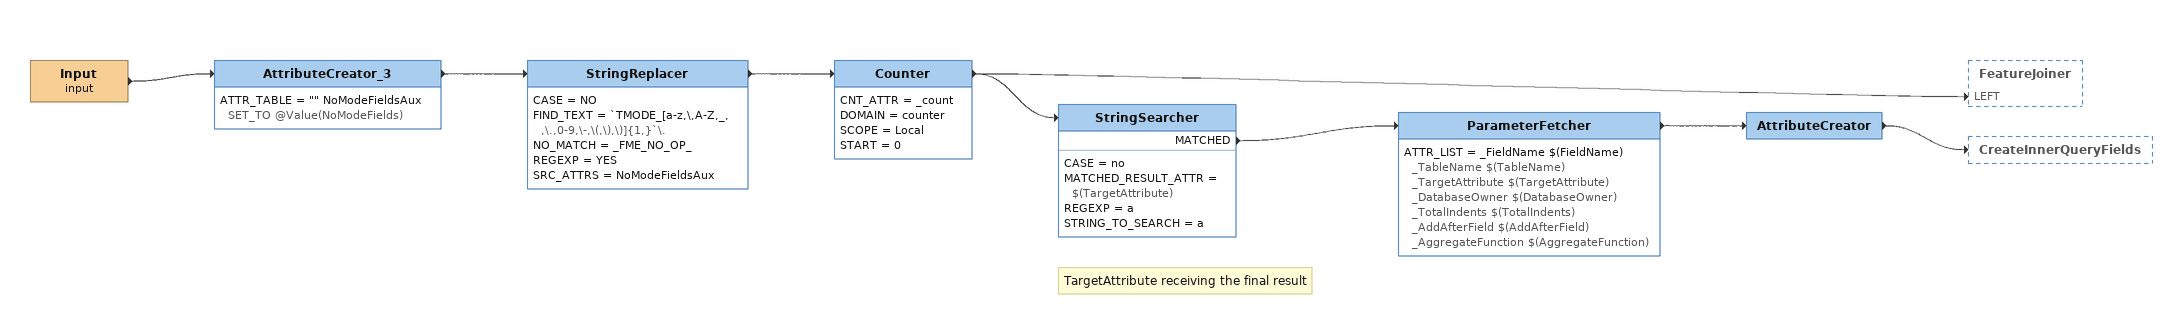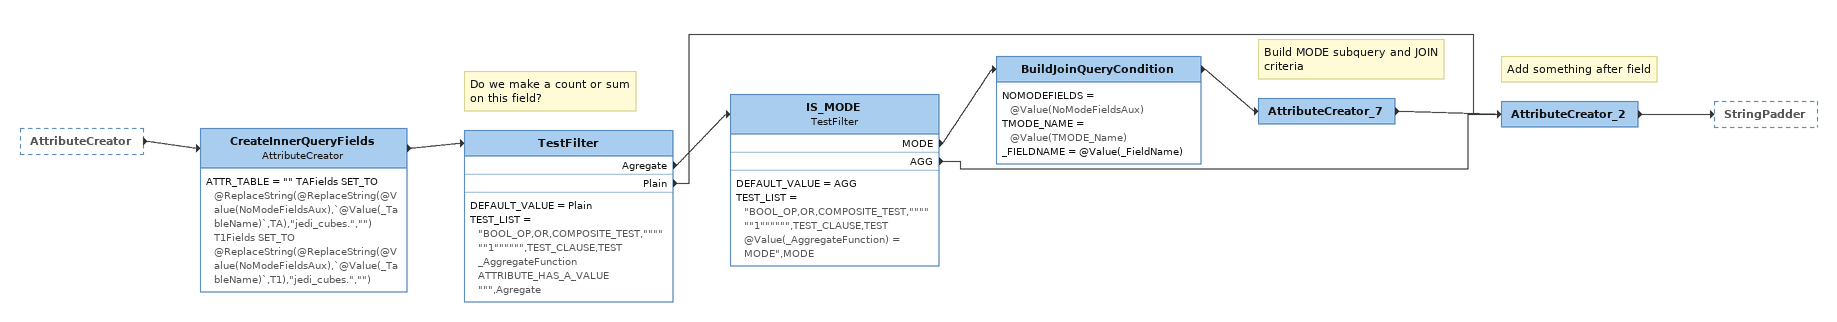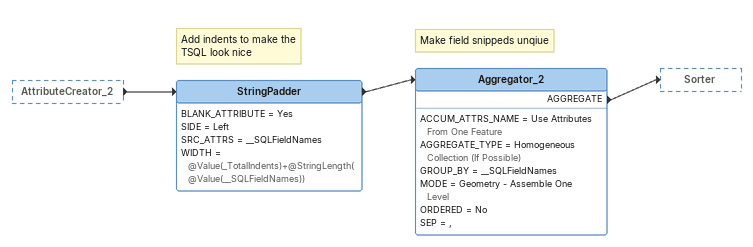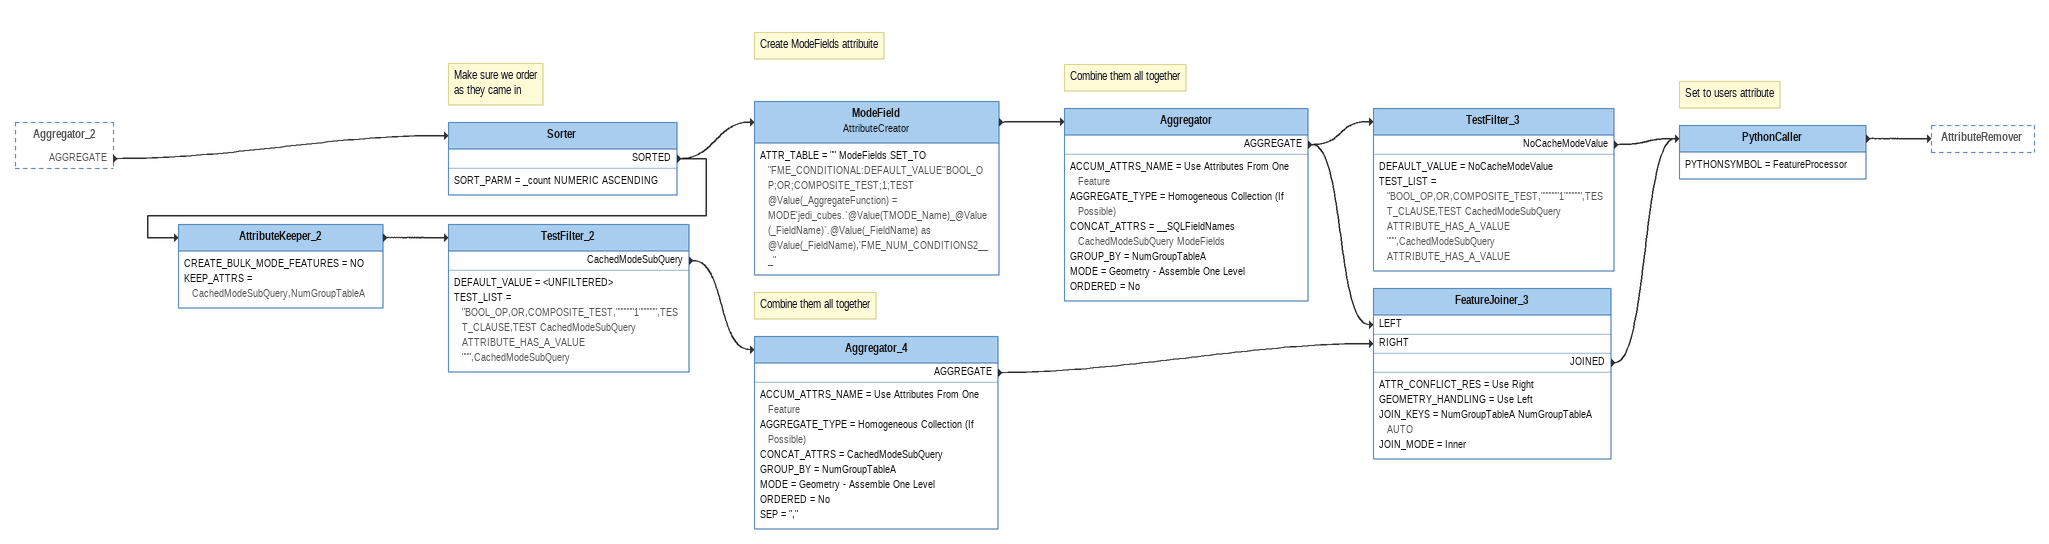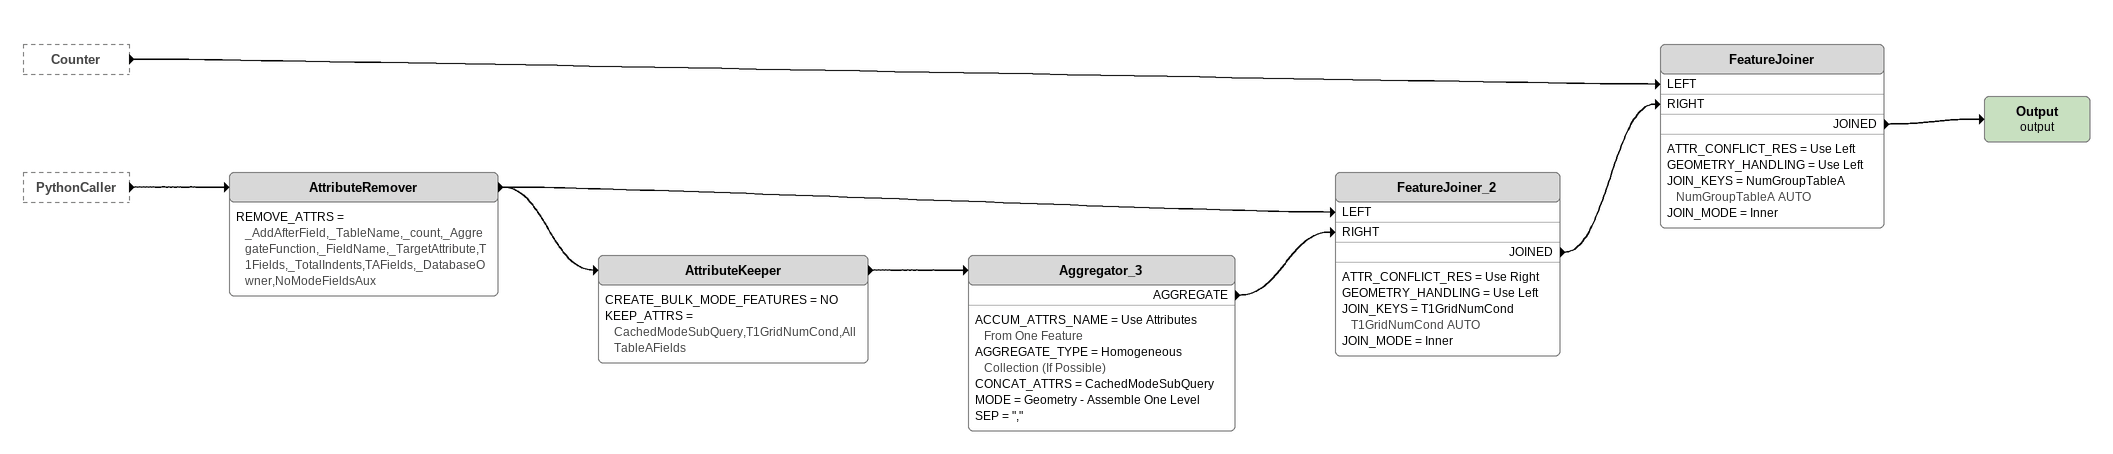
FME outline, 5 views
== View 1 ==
Input (input)
    -> AttributeCreator_3
AttributeCreator_3
    ATTR_TABLE = "" NoModeFieldsAux SET_TO @Value(NoModeFields)
    -> StringReplacer
StringReplacer
    CASE = NO
    FIND_TEXT = `TMODE_[a-z,\,A-Z,_, ,\.,0-9,\-,\(,\),\)]{1,}`\.
    NO_MATCH = _FME_NO_OP_
    REGEXP = YES
    SRC_ATTRS = NoModeFieldsAux
    -> Counter
Counter
    CNT_ATTR = _count
    DOMAIN = counter
    SCOPE = Local
    START = 0
    -> StringSearcher
    -> FeatureJoiner [LEFT]
Note: TargetAttribute receiving the final result
StringSearcher
    CASE = no
    MATCHED_RESULT_ATTR = $(TargetAttribute)
    REGEXP = a
    STRING_TO_SEARCH = a
    MATCHED -> ParameterFetcher
ParameterFetcher
    ATTR_LIST = _FieldName $(FieldName) _TableName $(TableName) _TargetAttribute $(TargetAttribute) _DatabaseOwner $(DatabaseOwner) _TotalIndents $(TotalIndents) _AddAfterField $(AddAfterField) _AggregateFunction $(AggregateFunction)
    -> AttributeCreator
AttributeCreator
    -> CreateInnerQueryFields

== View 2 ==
AttributeCreator [outside]
    -> CreateInnerQueryFields
CreateInnerQueryFields: AttributeCreator
    ATTR_TABLE = "" TAFields SET_TO @ReplaceString(@ReplaceString(@Value(NoModeFieldsAux),`@Value(_TableName)`,TA),"jedi_cubes.","")  T1Fields SET_TO @ReplaceString(@ReplaceString(@Value(NoModeFieldsAux),`@Value(_TableName)`,T1),"jedi_cubes.","")
    -> TestFilter
Note: Do we make a count or sum / on this field?
TestFilter
    DEFAULT_VALUE = Plain
    TEST_LIST = "BOOL_OP,OR,COMPOSITE_TEST,""""""1"""""",TEST_CLAUSE,TEST _AggregateFunction ATTRIBUTE_HAS_A_VALUE """,Agregate
    Agregate -> IS_MODE
    Plain -> AttributeCreator_2
IS_MODE: TestFilter
    DEFAULT_VALUE = AGG
    TEST_LIST = "BOOL_OP,OR,COMPOSITE_TEST,""""""1"""""",TEST_CLAUSE,TEST @Value(_AggregateFunction) = MODE",MODE
    MODE -> BuildJoinQueryCondition
    AGG -> AttributeCreator_2
BuildJoinQueryCondition
    NOMODEFIELDS = @Value(NoModeFieldsAux)
    TMODE_NAME = @Value(TMODE_Name)
    _FIELDNAME = @Value(_FieldName)
    -> AttributeCreator_7
Note: Build MODE subquery and JOIN criteria
AttributeCreator_7
    -> AttributeCreator_2
Note: Add something after field
AttributeCreator_2
    -> StringPadder

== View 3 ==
AttributeCreator_2 [outside]
    -> StringPadder
Note: Add indents to make the / TSQL look nice
StringPadder
    BLANK_ATTRIBUTE = Yes
    SIDE = Left
    SRC_ATTRS = __SQLFieldNames
    WIDTH = @Value(_TotalIndents)+@StringLength(@Value(__SQLFieldNames))
    -> Aggregator_2
Note: Make field snippeds unqiue
Aggregator_2
    ACCUM_ATTRS_NAME = Use Attributes From One Feature
    AGGREGATE_TYPE = Homogeneous Collection (If Possible)
    GROUP_BY = __SQLFieldNames
    MODE = Geometry - Assemble One Level
    ORDERED = No
    SEP = ,
    AGGREGATE -> Sorter

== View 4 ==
Aggregator_2 [outside]
    AGGREGATE -> Sorter
Note: Make sure we order / as they came in
Sorter
    SORT_PARM = _count NUMERIC ASCENDING
    SORTED -> ModeField
    SORTED -> AttributeKeeper_2
Note: Create ModeFields attribuite
ModeField: AttributeCreator
    ATTR_TABLE = "" ModeFields SET_TO "FME_CONDITIONAL:DEFAULT_VALUE''BOOL_OP;OR;COMPOSITE_TEST;1;TEST @Value(_AggregateFunction) = MODE'jedi_cubes.`@Value(TMODE_Name)_@Value(_FieldName)`.@Value(_FieldName) as @Value(_FieldName),'FME_NUM_CONDITIONS2___"
    -> Aggregator
Note: Combine them all together
Aggregator
    ACCUM_ATTRS_NAME = Use Attributes From One Feature
    AGGREGATE_TYPE = Homogeneous Collection (If Possible)
    CONCAT_ATTRS = __SQLFieldNames CachedModeSubQuery ModeFields
    GROUP_BY = NumGroupTableA
    MODE = Geometry - Assemble One Level
    ORDERED = No
    AGGREGATE -> FeatureJoiner_3 [LEFT]
    AGGREGATE -> TestFilter_3
TestFilter_3
    DEFAULT_VALUE = NoCacheModeValue
    TEST_LIST = "BOOL_OP,OR,COMPOSITE_TEST,""""""1"""""",TEST_CLAUSE,TEST CachedModeSubQuery ATTRIBUTE_HAS_A_VALUE """,CachedModeSubQuery ATTRIBUTE_HAS_A_VALUE
    NoCacheModeValue -> PythonCaller
AttributeKeeper_2
    CREATE_BULK_MODE_FEATURES = NO
    KEEP_ATTRS = CachedModeSubQuery,NumGroupTableA
    -> TestFilter_2
TestFilter_2
    DEFAULT_VALUE = <UNFILTERED>
    TEST_LIST = "BOOL_OP,OR,COMPOSITE_TEST,""""""1"""""",TEST_CLAUSE,TEST CachedModeSubQuery ATTRIBUTE_HAS_A_VALUE """,CachedModeSubQuery
    CachedModeSubQuery -> Aggregator_4
Note: Combine them all together
Aggregator_4
    ACCUM_ATTRS_NAME = Use Attributes From One Feature
    AGGREGATE_TYPE = Homogeneous Collection (If Possible)
    CONCAT_ATTRS = CachedModeSubQuery
    GROUP_BY = NumGroupTableA
    MODE = Geometry - Assemble One Level
    ORDERED = No
    SEP = ","
    AGGREGATE -> FeatureJoiner_3 [RIGHT]
FeatureJoiner_3
    ATTR_CONFLICT_RES = Use Right
    GEOMETRY_HANDLING = Use Left
    JOIN_KEYS = NumGroupTableA NumGroupTableA AUTO
    JOIN_MODE = Inner
    JOINED -> PythonCaller
Note: Set to users attribute
PythonCaller
    PYTHONSYMBOL = FeatureProcessor
    -> AttributeRemover

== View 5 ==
Counter [outside]
    -> FeatureJoiner [LEFT]
PythonCaller [outside]
    -> AttributeRemover
AttributeRemover
    REMOVE_ATTRS = _AddAfterField,_TableName,_count,_AggregateFunction,_FieldName,_TargetAttribute,T1Fields,_TotalIndents,TAFields,_DatabaseOwner,NoModeFieldsAux
    -> FeatureJoiner_2 [LEFT]
    -> AttributeKeeper
AttributeKeeper
    CREATE_BULK_MODE_FEATURES = NO
    KEEP_ATTRS = CachedModeSubQuery,T1GridNumCond,AllTableAFields
    -> Aggregator_3
Aggregator_3
    ACCUM_ATTRS_NAME = Use Attributes From One Feature
    AGGREGATE_TYPE = Homogeneous Collection (If Possible)
    CONCAT_ATTRS = CachedModeSubQuery
    MODE = Geometry - Assemble One Level
    SEP = ","
    AGGREGATE -> FeatureJoiner_2 [RIGHT]
FeatureJoiner_2
    ATTR_CONFLICT_RES = Use Right
    GEOMETRY_HANDLING = Use Left
    JOIN_KEYS = T1GridNumCond T1GridNumCond AUTO
    JOIN_MODE = Inner
    JOINED -> FeatureJoiner [RIGHT]
FeatureJoiner
    ATTR_CONFLICT_RES = Use Left
    GEOMETRY_HANDLING = Use Left
    JOIN_KEYS = NumGroupTableA NumGroupTableA AUTO
    JOIN_MODE = Inner
    JOINED -> Output (output)
Output (output)
